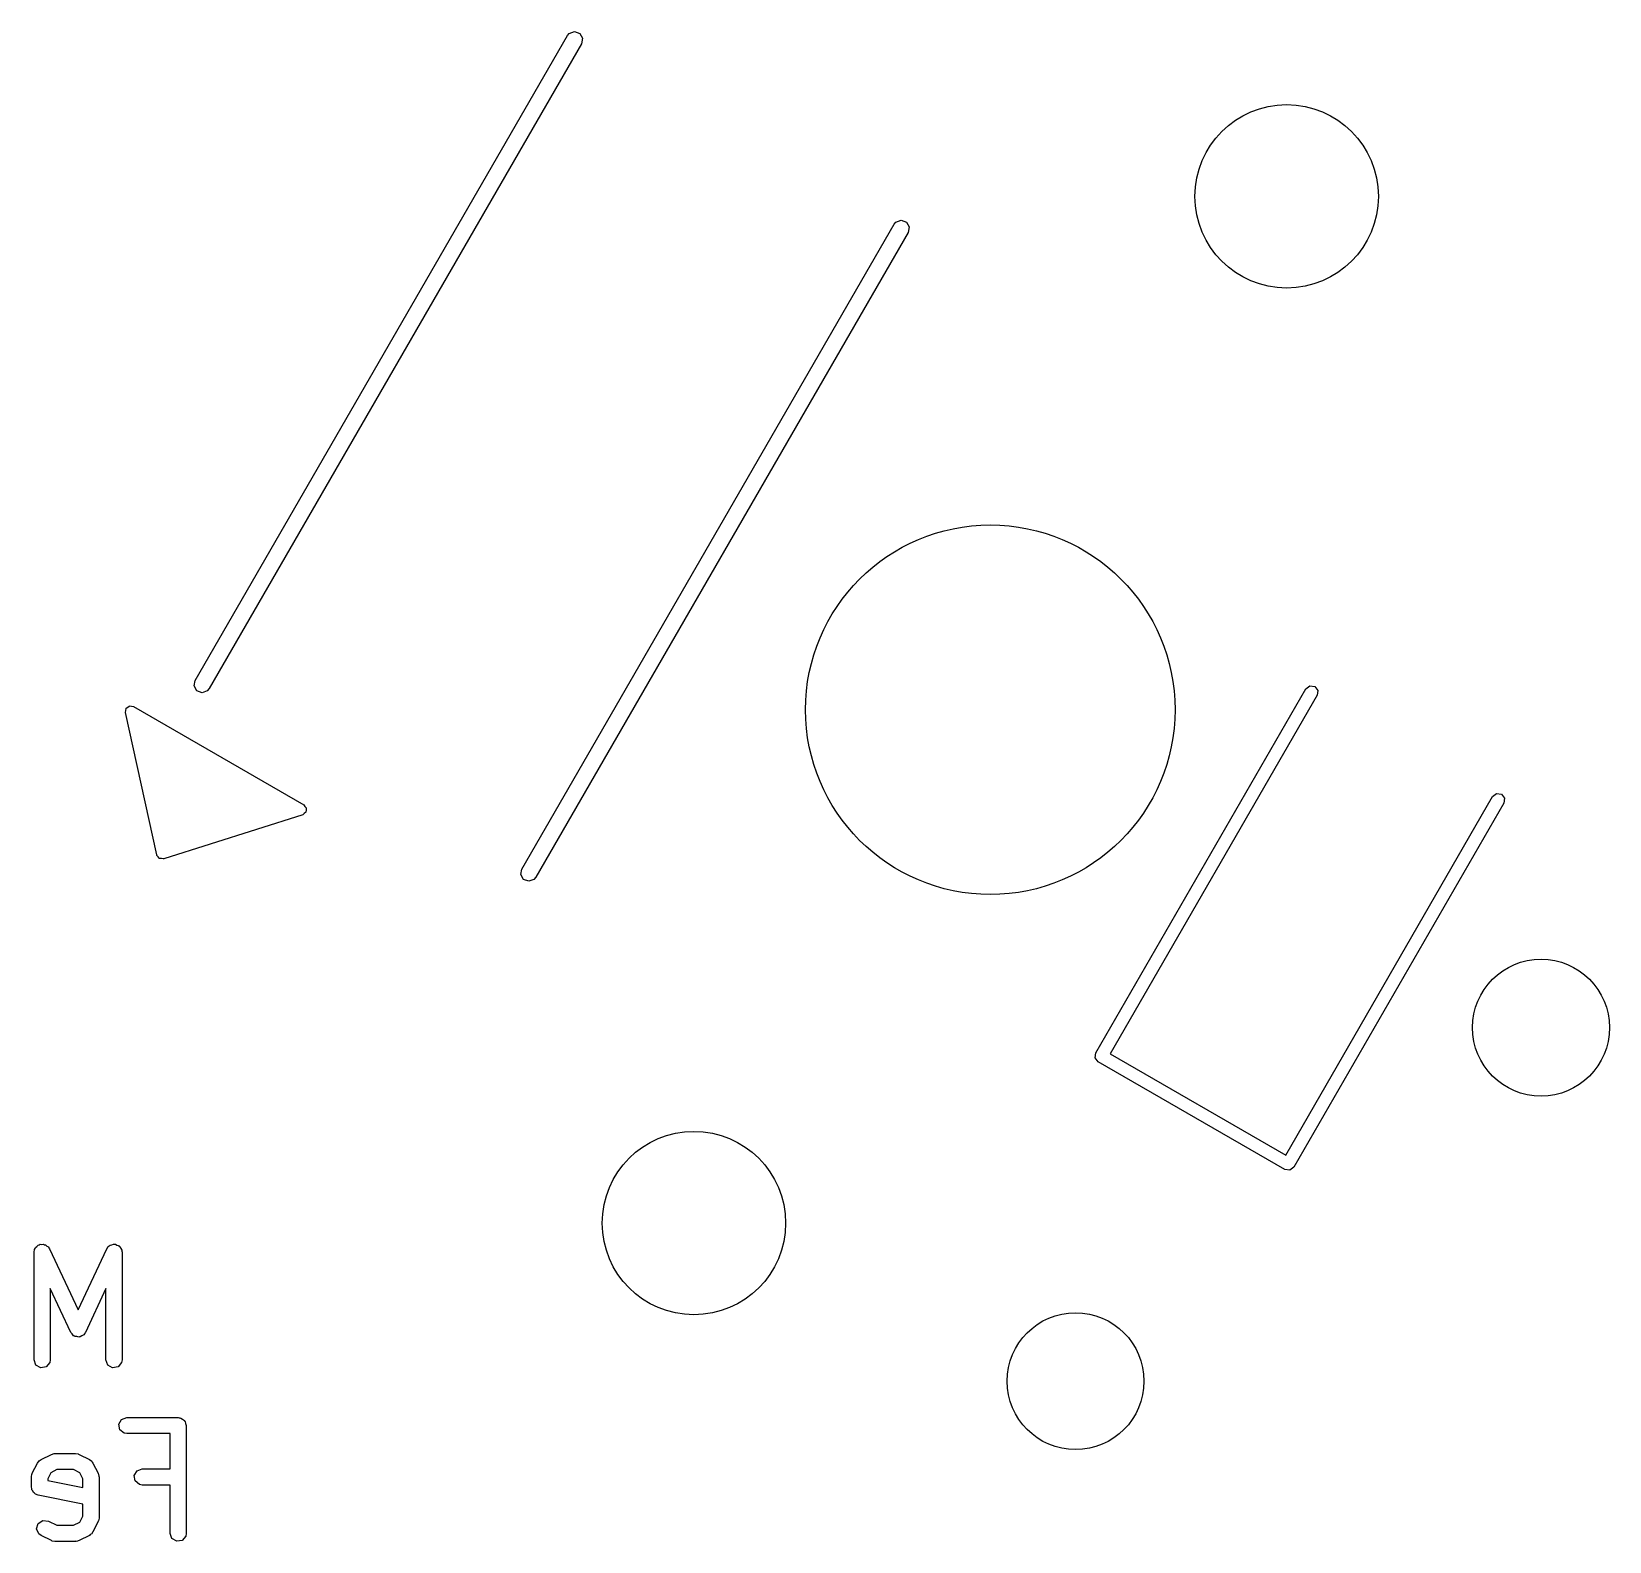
# Model space of a CAD drawing. Extents: x 191 to 317, y -162 to -60.
# Drawn here: x 257.35 to 272, y -116.1 to -102.09 of the extents above; entities that cross this region are included whole.
import ezdxf

# ---------------------------------------------------------------- set-up
doc = ezdxf.new("R2010")
doc.units = 0
doc.layers.add('BLACK', color=7, linetype='CONTINUOUS')

msp = doc.modelspace()

# ---------------------------------------------------------------- linework, layer by layer
at = {"layer": 'BLACK', "linetype": 'CONTINUOUS'}
for p, q in [((258.872, -108.109), (262.326, -102.126)), ((262.326, -102.126), (262.343, -102.106)), ((262.343, -102.106), (262.391, -102.088)), ((262.391, -102.088), (262.44, -102.106)), ((262.44, -102.106), (262.465, -102.15)), ((262.465, -102.15), (262.456, -102.201)), ((262.456, -102.201), (259.002, -108.184)), ((261.903, -109.859), (265.357, -103.876)), ((265.487, -103.951), (262.033, -109.934)), ((265.357, -103.876), (265.374, -103.856)), ((265.374, -103.856), (265.422, -103.838)), ((265.422, -103.838), (265.471, -103.856)), ((265.471, -103.856), (265.496, -103.9)), ((265.496, -103.9), (265.487, -103.951)), ((258.863, -108.16), (258.872, -108.109)), ((258.889, -108.204), (258.863, -108.16)), ((259.002, -108.184), (258.985, -108.204)), ((267.229, -111.564), (269.179, -108.186)), ((269.179, -108.186), (269.216, -108.158)), ((269.216, -108.158), (269.261, -108.164)), ((269.261, -108.164), (269.289, -108.201)), ((258.937, -108.222), (258.889, -108.204)), ((258.985, -108.204), (258.937, -108.222)), ((269.283, -108.246), (267.363, -111.572)), ((269.289, -108.201), (269.283, -108.246)), ((258.226, -108.405), (258.229, -108.387)), ((258.516, -109.727), (258.226, -108.405)), ((258.229, -108.387), (258.231, -108.369)), ((258.231, -108.369), (258.232, -108.368)), ((258.232, -108.367), (258.247, -108.357)), ((258.232, -108.368), (258.232, -108.367)), ((258.247, -108.357), (258.261, -108.346)), ((258.261, -108.346), (258.263, -108.346)), ((258.263, -108.346), (258.264, -108.345)), ((258.264, -108.345), (258.282, -108.348)), ((258.282, -108.348), (258.299, -108.351)), ((258.299, -108.351), (259.88, -109.263)), ((268.991, -112.512), (270.911, -109.186)), ((270.911, -109.186), (270.948, -109.158)), ((270.948, -109.158), (270.993, -109.164)), ((270.993, -109.164), (271.021, -109.201)), ((271.021, -109.201), (271.015, -109.246)), ((259.87, -109.354), (258.58, -109.764)), ((259.884, -109.343), (259.87, -109.354)), ((259.88, -109.263), (259.891, -109.278)), ((259.898, -109.332), (259.884, -109.343)), ((259.891, -109.278), (259.903, -109.291)), ((259.899, -109.33), (259.898, -109.33)), ((259.898, -109.33), (259.898, -109.332)), ((259.901, -109.312), (259.899, -109.33)), ((259.903, -109.294), (259.901, -109.312)), ((259.903, -109.291), (259.902, -109.293)), ((259.902, -109.293), (259.903, -109.294)), ((271.015, -109.246), (269.065, -112.624)), ((258.517, -109.729), (258.516, -109.727)), ((258.517, -109.732), (258.517, -109.729)), ((258.528, -109.745), (258.517, -109.732)), ((258.538, -109.758), (258.528, -109.745)), ((258.54, -109.759), (258.538, -109.758)), ((258.542, -109.761), (258.54, -109.759)), ((258.559, -109.762), (258.542, -109.761)), ((258.575, -109.765), (258.559, -109.762)), ((258.577, -109.764), (258.575, -109.765)), ((258.58, -109.764), (258.577, -109.764)), ((261.894, -109.91), (261.903, -109.859)), ((261.92, -109.954), (261.894, -109.91)), ((262.033, -109.934), (262.016, -109.954)), ((261.968, -109.972), (261.92, -109.954)), ((262.016, -109.954), (261.968, -109.972)), ((267.223, -111.609), (267.229, -111.564)), ((267.251, -111.646), (267.223, -111.609)), ((268.983, -112.646), (267.251, -111.646)), ((267.363, -111.572), (268.991, -112.512)), ((269.029, -112.652), (268.983, -112.646)), ((268.983, -112.646), (268.983, -112.646)), ((269.065, -112.624), (269.029, -112.652)), ((257.377, -113.412), (257.382, -113.387)), ((257.377, -114.412), (257.377, -113.412)), ((257.382, -113.387), (257.388, -113.379)), ((257.388, -113.379), (257.391, -113.369)), ((257.391, -113.369), (257.404, -113.36)), ((257.404, -113.36), (257.415, -113.347)), ((257.415, -113.347), (257.425, -113.346)), ((257.425, -113.346), (257.433, -113.34)), ((257.433, -113.34), (257.449, -113.341)), ((257.449, -113.341), (257.465, -113.339)), ((257.465, -113.339), (257.474, -113.344)), ((257.474, -113.344), (257.484, -113.344)), ((257.484, -113.344), (257.496, -113.356)), ((257.496, -113.356), (257.51, -113.364)), ((257.51, -113.364), (257.513, -113.374)), ((257.513, -113.374), (257.52, -113.381)), ((257.52, -113.381), (257.786, -113.949)), ((257.786, -113.949), (258.051, -113.381)), ((258.051, -113.381), (258.066, -113.359)), ((258.066, -113.359), (258.075, -113.355)), ((258.075, -113.355), (258.082, -113.347)), ((258.082, -113.347), (258.098, -113.345)), ((258.098, -113.345), (258.113, -113.338)), ((258.113, -113.338), (258.122, -113.34)), ((258.122, -113.34), (258.132, -113.339)), ((258.132, -113.339), (258.146, -113.347)), ((258.146, -113.347), (258.162, -113.351)), ((258.162, -113.351), (258.168, -113.359)), ((258.168, -113.359), (258.176, -113.364)), ((258.176, -113.364), (258.182, -113.38)), ((258.182, -113.38), (258.191, -113.393)), ((258.191, -113.393), (258.191, -113.403)), ((258.191, -113.403), (258.194, -113.412)), ((258.194, -113.412), (258.194, -114.412)), ((257.718, -114.158), (257.527, -113.75)), ((257.527, -113.75), (257.527, -114.412)), ((258.044, -113.75), (257.854, -114.158)), ((258.044, -114.412), (258.044, -113.75)), ((257.732, -114.172), (257.718, -114.158)), ((257.743, -114.188), (257.732, -114.172)), ((257.749, -114.19), (257.743, -114.188)), ((257.754, -114.195), (257.749, -114.19)), ((257.773, -114.196), (257.754, -114.195)), ((257.792, -114.201), (257.773, -114.196)), ((257.798, -114.199), (257.792, -114.201)), ((257.805, -114.199), (257.798, -114.199)), ((257.821, -114.188), (257.805, -114.199)), ((257.839, -114.18), (257.821, -114.188)), ((257.844, -114.172), (257.839, -114.18)), ((257.847, -114.17), (257.844, -114.172)), ((257.848, -114.166), (257.847, -114.17)), ((257.854, -114.158), (257.848, -114.166)), ((257.395, -114.461), (257.377, -114.412)), ((257.439, -114.486), (257.395, -114.461)), ((257.49, -114.477), (257.439, -114.486)), ((257.523, -114.438), (257.49, -114.477)), ((257.527, -114.412), (257.523, -114.438)), ((258.062, -114.461), (258.044, -114.412)), ((258.106, -114.486), (258.062, -114.461)), ((258.157, -114.477), (258.106, -114.486)), ((258.19, -114.438), (258.157, -114.477)), ((258.194, -114.412), (258.19, -114.438)), ((258.164, -115.009), (258.19, -114.965)), ((258.173, -115.06), (258.164, -115.009)), ((258.212, -115.093), (258.173, -115.06)), ((258.19, -114.965), (258.238, -114.947)), ((258.238, -114.947), (258.714, -114.947)), ((258.714, -114.947), (258.724, -114.949)), ((258.724, -114.949), (258.727, -114.949)), ((258.727, -114.949), (258.73, -114.95)), ((258.73, -114.95), (258.74, -114.952)), ((258.74, -114.952), (258.755, -114.964)), ((258.755, -114.964), (258.772, -114.974)), ((258.772, -114.974), (258.774, -114.981)), ((258.774, -114.981), (258.779, -114.985)), ((258.779, -114.985), (258.783, -115.004)), ((258.783, -115.004), (258.789, -115.022)), ((258.789, -115.022), (258.789, -116.022)), ((258.238, -115.097), (258.212, -115.093)), ((258.639, -115.097), (258.238, -115.097)), ((258.639, -115.424), (258.639, -115.097)), ((257.361, -115.465), (257.409, -115.37)), ((257.409, -115.37), (257.425, -115.349)), ((257.425, -115.349), (257.435, -115.344)), ((257.435, -115.344), (257.443, -115.336)), ((257.443, -115.336), (257.538, -115.289)), ((257.538, -115.289), (257.563, -115.281)), ((257.563, -115.281), (257.567, -115.282)), ((257.567, -115.282), (257.571, -115.281)), ((257.571, -115.281), (257.762, -115.281)), ((257.762, -115.281), (257.788, -115.285)), ((257.788, -115.285), (257.791, -115.288)), ((257.791, -115.288), (257.795, -115.289)), ((257.795, -115.289), (257.891, -115.336)), ((257.891, -115.336), (257.912, -115.352)), ((257.912, -115.352), (257.916, -115.362)), ((257.916, -115.362), (257.924, -115.37)), ((257.924, -115.37), (257.972, -115.465)), ((257.354, -115.499), (257.358, -115.473)), ((257.354, -115.594), (257.354, -115.499)), ((257.358, -115.473), (257.361, -115.469)), ((257.361, -115.469), (257.361, -115.465)), ((257.532, -115.459), (257.504, -115.516)), ((257.504, -115.516), (257.504, -115.532)), ((257.589, -115.431), (257.532, -115.459)), ((257.744, -115.431), (257.589, -115.431)), ((257.801, -115.459), (257.744, -115.431)), ((257.83, -115.516), (257.801, -115.459)), ((257.83, -115.598), (257.83, -115.516)), ((257.972, -115.465), (257.979, -115.49)), ((257.979, -115.49), (257.978, -115.494)), ((257.978, -115.494), (257.98, -115.499)), ((257.98, -115.499), (257.98, -115.88)), ((258.307, -115.486), (258.333, -115.441)), ((258.316, -115.536), (258.307, -115.486)), ((258.333, -115.441), (258.381, -115.424)), ((258.381, -115.424), (258.639, -115.424)), ((257.358, -115.605), (257.354, -115.594)), ((257.358, -115.618), (257.358, -115.605)), ((257.366, -115.629), (257.358, -115.618)), ((257.371, -115.642), (257.366, -115.629)), ((257.382, -115.648), (257.371, -115.642)), ((257.39, -115.658), (257.382, -115.648)), ((257.414, -115.667), (257.39, -115.658)), ((257.504, -115.532), (257.83, -115.598)), ((258.355, -115.569), (258.316, -115.536)), ((258.381, -115.574), (258.355, -115.569)), ((258.639, -115.574), (258.381, -115.574)), ((258.639, -116.022), (258.639, -115.574)), ((257.83, -115.751), (257.414, -115.667)), ((257.83, -115.862), (257.83, -115.751)), ((257.401, -115.979), (257.416, -115.93)), ((257.416, -115.93), (257.459, -115.902)), ((257.459, -115.902), (257.51, -115.908)), ((257.51, -115.908), (257.589, -115.947)), ((257.589, -115.947), (257.744, -115.947)), ((257.744, -115.947), (257.801, -115.919)), ((257.801, -115.919), (257.83, -115.862)), ((257.972, -115.913), (257.924, -116.008)), ((257.975, -115.905), (257.972, -115.909)), ((257.972, -115.909), (257.972, -115.913)), ((257.98, -115.88), (257.975, -115.905)), ((257.422, -116.026), (257.401, -115.979)), ((257.443, -116.042), (257.422, -116.026)), ((257.538, -116.089), (257.443, -116.042)), ((257.542, -116.09), (257.538, -116.089)), ((257.546, -116.093), (257.542, -116.09)), ((257.571, -116.097), (257.546, -116.093)), ((257.762, -116.097), (257.571, -116.097)), ((257.766, -116.096), (257.762, -116.097)), ((257.77, -116.097), (257.766, -116.096)), ((257.795, -116.089), (257.77, -116.097)), ((257.891, -116.042), (257.795, -116.089)), ((257.898, -116.034), (257.891, -116.042)), ((257.909, -116.029), (257.898, -116.034)), ((257.924, -116.008), (257.909, -116.029)), ((258.657, -116.071), (258.639, -116.022)), ((258.701, -116.096), (258.657, -116.071)), ((258.752, -116.087), (258.701, -116.096)), ((258.785, -116.048), (258.752, -116.087)), ((258.789, -116.022), (258.785, -116.048))]:
    msp.add_line(p, q, dxfattribs=at)
at = {"layer": 'BLACK'}
for centre, radius in [((269, -103.617), 0.8509), ((266.25, -108.38), 1.7145), ((271.36, -111.33), 0.635), ((263.5, -113.143), 0.8509), ((267.041, -114.61), 0.635)]:
    msp.add_circle(centre, radius, dxfattribs=at)

doc.saveas('drawing.dxf')
